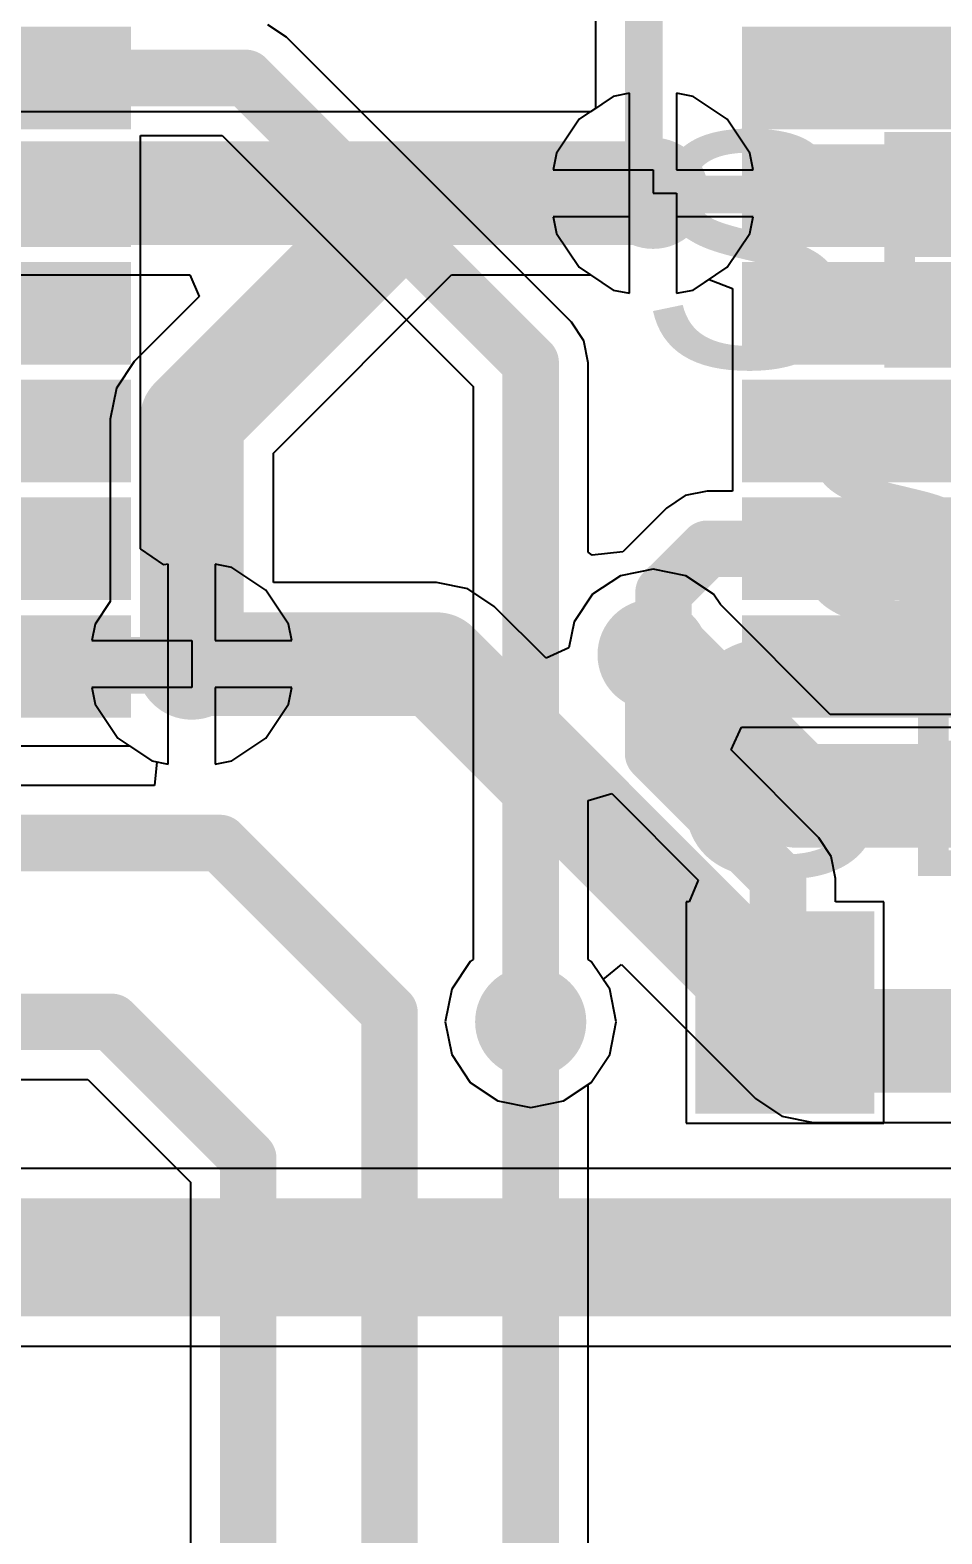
# Model space of a CAD drawing. Header units: millimetres. Extents: x 0 to 214, y 0 to 214.
# Drawn here: x 5.5707 to 5.7644, y 2.7363 to 3.0557 of the extents above; entities that cross this region are included whole.
import ezdxf

# ---------------------------------------------------------------- set-up
doc = ezdxf.new("R2010")
doc.units = ezdxf.units.MM
doc.header["$MEASUREMENT"] = 0
for name, color, linetype in [('BottomLayer', 5, 'Continuous'), ('BottomPaste', 16, 'Continuous'), ('BottomSolder', 6, 'Continuous'), ('TopLayer', 1, 'Continuous'), ('TopOverlay', 2, 'Continuous'), ('TopSolder', 216, 'Continuous'), ('ViaHoleLayer', 16, 'Continuous')]:
    doc.layers.add(name, color=color, linetype=linetype)
doc.styles.add('Arial', font='', dxfattribs={"height": 0.2})
doc.styles.get('Arial').set_extended_font_data('Arial')

# ---------------------------------------------------------------- blocks, each defined once
blk = doc.blocks.new('16_QSOP_B_97')
at = {"layer": 'BottomLayer'}
for points in [[(-0.0689, 0.08061), (-0.12598, 0.08061), (-0.12598, 0.09439), (-0.0689, 0.09439)], [(0.12598, 0.08061), (0.0689, 0.08061), (0.0689, 0.09439), (0.12598, 0.09439)], [(-0.0689, 0.05561), (-0.12598, 0.05561), (-0.12598, 0.06939), (-0.0689, 0.06939)], [(0.12598, 0.05561), (0.0689, 0.05561), (0.0689, 0.06939), (0.12598, 0.06939)], [(-0.0689, 0.03061), (-0.12598, 0.03061), (-0.12598, 0.04439), (-0.0689, 0.04439)], [(0.12598, 0.03061), (0.0689, 0.03061), (0.0689, 0.04439), (0.12598, 0.04439)], [(-0.0689, 0.00561), (-0.12598, 0.00561), (-0.12598, 0.01939), (-0.0689, 0.01939)], [(0.12598, 0.00561), (0.0689, 0.00561), (0.0689, 0.01939), (0.12598, 0.01939)], [(-0.0689, -0.01939), (-0.12598, -0.01939), (-0.12598, -0.00561), (-0.0689, -0.00561)], [(0.12598, -0.01939), (0.0689, -0.01939), (0.0689, -0.00561), (0.12598, -0.00561)], [(-0.0689, -0.04439), (-0.12598, -0.04439), (-0.12598, -0.03061), (-0.0689, -0.03061)], [(0.12598, -0.04439), (0.0689, -0.04439), (0.0689, -0.03061), (0.12598, -0.03061)], [(-0.0689, -0.06939), (-0.12598, -0.06939), (-0.12598, -0.05561), (-0.0689, -0.05561)], [(0.12598, -0.06939), (0.0689, -0.06939), (0.0689, -0.05561), (0.12598, -0.05561)], [(-0.0689, -0.09439), (-0.12598, -0.09439), (-0.12598, -0.08061), (-0.0689, -0.08061)], [(0.12598, -0.09439), (0.0689, -0.09439), (0.0689, -0.08061), (0.12598, -0.08061)]]:
    blk.add_hatch(color=5, dxfattribs=at).paths.add_polyline_path(points)
at = {"layer": 'BottomPaste'}
for points in [[(-0.0689, 0.08061), (-0.12598, 0.08061), (-0.12598, 0.09439), (-0.0689, 0.09439)], [(0.12598, 0.08061), (0.0689, 0.08061), (0.0689, 0.09439), (0.12598, 0.09439)], [(-0.0689, 0.05561), (-0.12598, 0.05561), (-0.12598, 0.06939), (-0.0689, 0.06939)], [(0.12598, 0.05561), (0.0689, 0.05561), (0.0689, 0.06939), (0.12598, 0.06939)], [(-0.0689, 0.03061), (-0.12598, 0.03061), (-0.12598, 0.04439), (-0.0689, 0.04439)], [(0.12598, 0.03061), (0.0689, 0.03061), (0.0689, 0.04439), (0.12598, 0.04439)], [(-0.0689, 0.00561), (-0.12598, 0.00561), (-0.12598, 0.01939), (-0.0689, 0.01939)], [(0.12598, 0.00561), (0.0689, 0.00561), (0.0689, 0.01939), (0.12598, 0.01939)], [(-0.0689, -0.01939), (-0.12598, -0.01939), (-0.12598, -0.00561), (-0.0689, -0.00561)], [(0.12598, -0.01939), (0.0689, -0.01939), (0.0689, -0.00561), (0.12598, -0.00561)], [(-0.0689, -0.04439), (-0.12598, -0.04439), (-0.12598, -0.03061), (-0.0689, -0.03061)], [(0.12598, -0.04439), (0.0689, -0.04439), (0.0689, -0.03061), (0.12598, -0.03061)], [(-0.0689, -0.06939), (-0.12598, -0.06939), (-0.12598, -0.05561), (-0.0689, -0.05561)], [(0.12598, -0.06939), (0.0689, -0.06939), (0.0689, -0.05561), (0.12598, -0.05561)], [(-0.0689, -0.09439), (-0.12598, -0.09439), (-0.12598, -0.08061), (-0.0689, -0.08061)], [(0.12598, -0.09439), (0.0689, -0.09439), (0.0689, -0.08061), (0.12598, -0.08061)]]:
    blk.add_hatch(color=16, dxfattribs=at).paths.add_polyline_path(points)
at = {"layer": 'BottomSolder'}
for points in [[(-0.0649, 0.07661), (-0.12998, 0.07661), (-0.12998, 0.09839), (-0.0649, 0.09839)], [(0.12998, 0.07661), (0.0649, 0.07661), (0.0649, 0.09839), (0.12998, 0.09839)], [(-0.0649, 0.05161), (-0.12998, 0.05161), (-0.12998, 0.07339), (-0.0649, 0.07339)], [(0.12998, 0.05161), (0.0649, 0.05161), (0.0649, 0.07339), (0.12998, 0.07339)], [(-0.0649, 0.02661), (-0.12998, 0.02661), (-0.12998, 0.04839), (-0.0649, 0.04839)], [(0.12998, 0.02661), (0.0649, 0.02661), (0.0649, 0.04839), (0.12998, 0.04839)], [(-0.0649, 0.00161), (-0.12998, 0.00161), (-0.12998, 0.02339), (-0.0649, 0.02339)], [(0.12998, 0.00161), (0.0649, 0.00161), (0.0649, 0.02339), (0.12998, 0.02339)], [(-0.0649, -0.02339), (-0.12998, -0.02339), (-0.12998, -0.00161), (-0.0649, -0.00161)], [(0.12998, -0.02339), (0.0649, -0.02339), (0.0649, -0.00161), (0.12998, -0.00161)], [(-0.0649, -0.04839), (-0.12998, -0.04839), (-0.12998, -0.02661), (-0.0649, -0.02661)], [(0.12998, -0.04839), (0.0649, -0.04839), (0.0649, -0.02661), (0.12998, -0.02661)], [(-0.0649, -0.07339), (-0.12998, -0.07339), (-0.12998, -0.05161), (-0.0649, -0.05161)], [(0.12998, -0.07339), (0.0649, -0.07339), (0.0649, -0.05161), (0.12998, -0.05161)], [(-0.0649, -0.09839), (-0.12998, -0.09839), (-0.12998, -0.07661), (-0.0649, -0.07661)], [(0.12998, -0.09839), (0.0649, -0.09839), (0.0649, -0.07661), (0.12998, -0.07661)]]:
    blk.add_hatch(color=6, dxfattribs=at).paths.add_polyline_path(points)
blk = doc.blocks.new('RES_0603_B_280')
at = {"layer": 'BottomLayer'}
for points in [[(-0.045, -0.0175), (-0.045, 0.0175), (-0.015, 0.0175), (-0.015, -0.0175)], [(0.015, -0.0175), (0.015, 0.0175), (0.045, 0.0175), (0.045, -0.0175)]]:
    blk.add_hatch(color=5, dxfattribs=at).paths.add_polyline_path(points)
at = {"layer": 'BottomPaste'}
for points in [[(-0.045, -0.0175), (-0.045, 0.0175), (-0.015, 0.0175), (-0.015, -0.0175)], [(0.015, -0.0175), (0.015, 0.0175), (0.045, 0.0175), (0.045, -0.0175)]]:
    blk.add_hatch(color=16, dxfattribs=at).paths.add_polyline_path(points)
at = {"layer": 'BottomSolder'}
for points in [[(-0.049, -0.0215), (-0.049, 0.0215), (-0.011, 0.0215), (-0.011, -0.0215)], [(0.011, -0.0215), (0.011, 0.0215), (0.049, 0.0215), (0.049, -0.0215)]]:
    blk.add_hatch(color=6, dxfattribs=at).paths.add_polyline_path(points)

msp = doc.modelspace()

# ---------------------------------------------------------------- hatches: boundary and pattern name
at = {"layer": 'BottomLayer'}
h = msp.add_hatch(color=5, dxfattribs=at)
edge = h.paths.add_edge_path()
edge.add_arc((5.703, 3.021), 0.01181, 0, 360)
h = msp.add_hatch(color=5, dxfattribs=at)
edge = h.paths.add_edge_path()
edge.add_arc((5.605, 2.921), 0.01181, 0, 360)
h = msp.add_hatch(color=5, dxfattribs=at)
edge = h.paths.add_edge_path()
edge.add_arc((5.703, 2.923), 0.01181, 0, 360)
h = msp.add_hatch(color=5, dxfattribs=at)
edge = h.paths.add_edge_path()
edge.add_arc((5.677, 2.845), 0.01181, 0, 360)
at = {"layer": 'BottomSolder'}
h = msp.add_hatch(color=6, dxfattribs=at)
edge = h.paths.add_edge_path()
edge.add_arc((5.703, 3.021), 0.00591, 0, 360)
h = msp.add_hatch(color=6, dxfattribs=at)
edge = h.paths.add_edge_path()
edge.add_arc((5.605, 2.921), 0.00591, 0, 360)
h = msp.add_hatch(color=6, dxfattribs=at)
edge = h.paths.add_edge_path()
edge.add_arc((5.703, 2.923), 0.00591, 0, 360)
h = msp.add_hatch(color=6, dxfattribs=at)
edge = h.paths.add_edge_path()
edge.add_arc((5.677, 2.845), 0.00591, 0, 360)
at = {"layer": 'TopLayer'}
h = msp.add_hatch(color=1, dxfattribs=at)
edge = h.paths.add_edge_path()
edge.add_arc((5.703, 3.021), 0.01181, 0, 360)
h = msp.add_hatch(color=1, dxfattribs=at)
edge = h.paths.add_edge_path()
edge.add_arc((5.605, 2.921), 0.01181, 0, 360)
h = msp.add_hatch(color=1, dxfattribs=at)
edge = h.paths.add_edge_path()
edge.add_arc((5.703, 2.923), 0.01181, 0, 360)
h = msp.add_hatch(color=1, dxfattribs=at)
edge = h.paths.add_edge_path()
edge.add_arc((5.677, 2.845), 0.01181, 0, 360)
at = {"layer": 'TopSolder'}
h = msp.add_hatch(color=216, dxfattribs=at)
edge = h.paths.add_edge_path()
edge.add_arc((5.703, 3.021), 0.00591, 0, 360)
h = msp.add_hatch(color=216, dxfattribs=at)
edge = h.paths.add_edge_path()
edge.add_arc((5.605, 2.921), 0.00591, 0, 360)
h = msp.add_hatch(color=216, dxfattribs=at)
edge = h.paths.add_edge_path()
edge.add_arc((5.703, 2.923), 0.00591, 0, 360)
h = msp.add_hatch(color=216, dxfattribs=at)
edge = h.paths.add_edge_path()
edge.add_arc((5.677, 2.845), 0.00591, 0, 360)
at = {"layer": 'ViaHoleLayer'}
h = msp.add_hatch(color=16, dxfattribs=at)
edge = h.paths.add_edge_path()
edge.add_arc((5.703, 3.021), 0.00591, 0, 360)
h = msp.add_hatch(color=16, dxfattribs=at)
edge = h.paths.add_edge_path()
edge.add_arc((5.605, 2.921), 0.00591, 0, 360)
h = msp.add_hatch(color=16, dxfattribs=at)
edge = h.paths.add_edge_path()
edge.add_arc((5.703, 2.923), 0.00591, 0, 360)
h = msp.add_hatch(color=16, dxfattribs=at)
edge = h.paths.add_edge_path()
edge.add_arc((5.677, 2.845), 0.00591, 0, 360)

# ---------------------------------------------------------------- linework, layer by layer
at = {"layer": 'BottomLayer'}
for p, q in [((5.6908, 3.0603), (5.6908, 3.03908)), ((5.62515, 3.05415), (5.62118, 3.0568)), ((5.68565, 2.99365), (5.62515, 3.05415)), ((5.6908, 3.03908), (5.68728, 3.03672)), ((5.68728, 3.03672), (5.68245, 3.02951)), ((5.5941, 3.00761), (5.5941, 3.03326)), ((5.5941, 3.03326), (5.61143, 3.03326)), ((5.61143, 3.03326), (5.66476, 2.97993)), ((5.68245, 3.02951), (5.68176, 3.026)), ((5.68176, 3.026), (5.703, 3.026)), ((5.703, 3.026), (5.703, 3.021)), ((5.703, 3.021), (5.708, 3.021)), ((5.708, 3.021), (5.708, 2.99976)), ((5.698, 3.016), (5.68176, 3.016)), ((5.68176, 3.016), (5.68245, 3.01249)), ((5.698, 2.99976), (5.698, 3.016)), ((5.68245, 3.01249), (5.68728, 3.00528)), ((5.5941, 2.98261), (5.5941, 3.00761)), ((5.68728, 3.00528), (5.69449, 3.00045)), ((5.71151, 3.00045), (5.7149, 3.00272)), ((5.7149, 3.00272), (5.7199, 3.00078)), ((5.69449, 3.00045), (5.698, 2.99976)), ((5.708, 2.99976), (5.71151, 3.00045)), ((5.7199, 3.00078), (5.7199, 2.95774)), ((5.6883, 2.98968), (5.68565, 2.99365)), ((5.68924, 2.985), (5.6883, 2.98968)), ((5.68924, 2.94474), (5.68924, 2.985)), ((5.5941, 2.94551), (5.5941, 2.98261)), ((5.66476, 2.97993), (5.66476, 2.85825)), ((5.70982, 2.9568), (5.70585, 2.95415)), ((5.7145, 2.95774), (5.70982, 2.9568)), ((5.7199, 2.95774), (5.7145, 2.95774)), ((5.70585, 2.95415), (5.69657, 2.94488)), ((5.5991, 2.94207), (5.5941, 2.94551)), ((5.6, 2.94224), (5.5991, 2.94207)), ((5.6, 2.921), (5.6, 2.94224)), ((5.61351, 2.94155), (5.61, 2.94224)), ((5.61, 2.94224), (5.61, 2.926)), ((5.69007, 2.94413), (5.68924, 2.94474)), ((5.69657, 2.94488), (5.69007, 2.94413)), ((5.62072, 2.93672), (5.61351, 2.94155)), ((5.62555, 2.92951), (5.62072, 2.93672)), ((5.62624, 2.926), (5.62555, 2.92951)), ((5.61, 2.926), (5.62624, 2.926)), ((5.6, 2.89976), (5.6, 2.921)), ((5.62624, 2.916), (5.61, 2.916)), ((5.61, 2.916), (5.61, 2.89976)), ((5.62555, 2.91249), (5.62624, 2.916)), ((5.62072, 2.90528), (5.62555, 2.91249)), ((5.71955, 2.90276), (5.72176, 2.90761)), ((5.72176, 2.90761), (5.78709, 2.90761)), ((5.56456, 2.90361), (5.59177, 2.90361)), ((5.59177, 2.90361), (5.59649, 2.90045)), ((5.61351, 2.90045), (5.62072, 2.90528)), ((5.59649, 2.90045), (5.6, 2.89976)), ((5.61, 2.89976), (5.61351, 2.90045)), ((5.73818, 2.88412), (5.71955, 2.90276)), ((5.68924, 2.892), (5.69424, 2.89352)), ((5.68924, 2.85825), (5.68924, 2.892)), ((5.69424, 2.89352), (5.69435, 2.89335)), ((5.69435, 2.89335), (5.71258, 2.87512)), ((5.74083, 2.88015), (5.73818, 2.88412)), ((5.74176, 2.87547), (5.74083, 2.88015)), ((5.71258, 2.87512), (5.71066, 2.8705)), ((5.74176, 2.8705), (5.74176, 2.87547)), ((5.71066, 2.8705), (5.71, 2.8705)), ((5.71, 2.8705), (5.71, 2.8235)), ((5.752, 2.8705), (5.74176, 2.8705)), ((5.752, 2.8235), (5.752, 2.8705)), ((5.66416, 2.85784), (5.66022, 2.85195)), ((5.66476, 2.85825), (5.66416, 2.85784)), ((5.68984, 2.85784), (5.68924, 2.85825)), ((5.69378, 2.85195), (5.68984, 2.85784)), ((5.66022, 2.85195), (5.65884, 2.845)), ((5.69516, 2.845), (5.69378, 2.85195)), ((5.65884, 2.845), (5.66022, 2.83805)), ((5.69378, 2.83805), (5.69516, 2.845)), ((5.66022, 2.83805), (5.66416, 2.83216)), ((5.68984, 2.83216), (5.69378, 2.83805)), ((5.66416, 2.83216), (5.67005, 2.82822)), ((5.68395, 2.82822), (5.68984, 2.83216)), ((5.67005, 2.82822), (5.677, 2.82684)), ((5.677, 2.82684), (5.68395, 2.82822)), ((5.71, 2.8235), (5.752, 2.8235)), ((5.77201, 2.81386), (5.48381, 2.81386)), ((5.476, 2.77614), (5.77201, 2.77614))]:
    msp.add_line(p, q, dxfattribs=at)
for points, const_width in [([(5.701, 3.023), (5.701, 3.063)], 0.008), ([(5.55956, 3.0455), (5.6165, 3.0455)], 0.012), ([(5.6165, 3.0455), (5.677, 2.985)], 0.012), ([(5.75444, 3.0455), (5.7975, 3.0455)], 0.012), ([(5.701, 3.023), (5.703, 3.021)], 0.008), ([(5.703, 3.021), (5.70325, 3.02075)], 0.008), ([(5.70325, 3.02075), (5.75419, 3.02075)], 0.008), ([(5.75419, 3.02075), (5.75444, 3.0205)], 0.008), ([(5.75444, 2.9955), (5.75469, 2.99575)], 0.012), ([(5.75469, 2.99575), (5.80275, 2.99575)], 0.012), ([(5.677, 2.845), (5.677, 2.985)], 0.012), ([(5.75444, 2.9705), (5.7945, 2.9705)], 0.01), ([(5.70522, 2.93623), (5.7145, 2.9455)], 0.012), ([(5.7145, 2.9455), (5.75444, 2.9455)], 0.012), ([(5.70522, 2.92522), (5.70522, 2.93623)], 0.012), ([(5.703, 2.923), (5.70522, 2.92522)], 0.012), ([(5.55981, 2.92075), (5.60475, 2.92075)], 0.012), ([(5.60475, 2.92075), (5.605, 2.921)], 0.012), ([(5.703, 2.902), (5.703, 2.923)], 0.012), ([(5.75444, 2.9205), (5.7915, 2.9205)], 0.012), ([(5.703, 2.902), (5.72953, 2.87547)], 0.012), ([(5.72953, 2.84847), (5.72953, 2.87547)], 0.012), ([(5.72953, 2.84847), (5.731, 2.847)], 0.012), ([(5.476, 2.795), (5.815, 2.795)], 0.025)]:
    msp.add_lwpolyline(points, dxfattribs=dict(at, const_width=const_width))
for points, const_width in [([(5.6135, 3.0455, 1), (5.6195, 3.0455, 1)], 0.006), ([(5.6135, 3.0455, 1), (5.6195, 3.0455, 1)], 0.006), ([(5.75144, 3.0455, 1), (5.75744, 3.0455, 1)], 0.006), ([(5.699, 3.023, 1), (5.703, 3.023, 1)], 0.004), ([(5.699, 3.023, 1), (5.703, 3.023, 1)], 0.004), ([(5.701, 3.021, 1), (5.705, 3.021, 1)], 0.004), ([(5.701, 3.021, 1), (5.705, 3.021, 1)], 0.004), ([(5.70125, 3.02075, 1), (5.70525, 3.02075, 1)], 0.004), ([(5.70125, 3.02075, 1), (5.70525, 3.02075, 1)], 0.004), ([(5.75219, 3.02075, 1), (5.75619, 3.02075, 1)], 0.004), ([(5.75219, 3.02075, 1), (5.75619, 3.02075, 1)], 0.004), ([(5.75244, 3.0205, 1), (5.75644, 3.0205, 1)], 0.004), ([(5.75144, 2.9955, 1), (5.75744, 2.9955, 1)], 0.006), ([(5.75169, 2.99575, 1), (5.75769, 2.99575, 1)], 0.006), ([(5.75169, 2.99575, 1), (5.75769, 2.99575, 1)], 0.006), ([(5.674, 2.985, 1), (5.68, 2.985, 1)], 0.006), ([(5.674, 2.985, 1), (5.68, 2.985, 1)], 0.006), ([(5.75194, 2.9705, 1), (5.75694, 2.9705, 1)], 0.005), ([(5.7115, 2.9455, 1), (5.7175, 2.9455, 1)], 0.006), ([(5.7115, 2.9455, 1), (5.7175, 2.9455, 1)], 0.006), ([(5.75144, 2.9455, 1), (5.75744, 2.9455, 1)], 0.006), ([(5.70222, 2.93623, 1), (5.70822, 2.93623, 1)], 0.006), ([(5.70222, 2.93623, 1), (5.70822, 2.93623, 1)], 0.006), ([(5.70222, 2.92522, 1), (5.70822, 2.92522, 1)], 0.006), ([(5.70222, 2.92522, 1), (5.70822, 2.92522, 1)], 0.006), ([(5.60175, 2.92075, 1), (5.60775, 2.92075, 1)], 0.006), ([(5.60175, 2.92075, 1), (5.60775, 2.92075, 1)], 0.006), ([(5.602, 2.921, 1), (5.608, 2.921, 1)], 0.006), ([(5.7, 2.923, 1), (5.706, 2.923, 1)], 0.006), ([(5.7, 2.923, 1), (5.706, 2.923, 1)], 0.006), ([(5.75144, 2.9205, 1), (5.75744, 2.9205, 1)], 0.006), ([(5.7, 2.902, 1), (5.706, 2.902, 1)], 0.006), ([(5.7, 2.902, 1), (5.706, 2.902, 1)], 0.006), ([(5.72653, 2.87547, 1), (5.73253, 2.87547, 1)], 0.006), ([(5.72653, 2.87547, 1), (5.73253, 2.87547, 1)], 0.006), ([(5.72653, 2.84847, 1), (5.73253, 2.84847, 1)], 0.006), ([(5.72653, 2.84847, 1), (5.73253, 2.84847, 1)], 0.006), ([(5.728, 2.847, 1), (5.734, 2.847, 1)], 0.006), ([(5.674, 2.845, 1), (5.68, 2.845, 1)], 0.006)]:
    msp.add_lwpolyline(points, format="xyb", close=True, dxfattribs=dict(at, const_width=const_width))
at = {"layer": 'TopLayer'}
for p, q in [((5.69449, 3.04155), (5.68968, 3.03833)), ((5.698, 3.04224), (5.69449, 3.04155)), ((5.698, 3.021), (5.698, 3.04224)), ((5.71151, 3.04155), (5.708, 3.04224)), ((5.708, 3.04224), (5.708, 3.026)), ((5.71872, 3.03672), (5.71151, 3.04155)), ((5.653, 3.03833), (5.43644, 3.03833)), ((5.68968, 3.03833), (5.653, 3.03833)), ((5.653, 3.03833), (5.653, 3.03833)), ((5.653, 3.03833), (5.653, 3.03833)), ((5.72355, 3.02951), (5.71872, 3.03672)), ((5.72424, 3.026), (5.72355, 3.02951)), ((5.708, 3.026), (5.72424, 3.026)), ((5.698, 2.99976), (5.698, 3.021)), ((5.72424, 3.016), (5.708, 3.016)), ((5.708, 3.016), (5.708, 2.99976)), ((5.72355, 3.01249), (5.72424, 3.016)), ((5.71872, 3.00528), (5.72355, 3.01249)), ((5.44992, 3.00367), (5.60462, 3.00367)), ((5.60462, 3.00367), (5.60654, 2.99905)), ((5.62233, 2.96582), (5.66018, 3.00367)), ((5.66018, 3.00367), (5.68968, 3.00367)), ((5.68968, 3.00367), (5.69449, 3.00045)), ((5.71151, 3.00045), (5.71872, 3.00528)), ((5.69449, 3.00045), (5.698, 2.99976)), ((5.708, 2.99976), (5.71151, 3.00045)), ((5.60654, 2.99905), (5.59274, 2.98526)), ((5.59274, 2.98526), (5.58899, 2.97963)), ((5.58899, 2.97963), (5.58767, 2.973)), ((5.58767, 2.973), (5.58767, 2.93432)), ((5.62233, 2.93833), (5.62233, 2.96582)), ((5.69605, 2.93978), (5.69016, 2.93584)), ((5.703, 2.94116), (5.69605, 2.93978)), ((5.70995, 2.93978), (5.703, 2.94116)), ((5.71584, 2.93584), (5.70995, 2.93978)), ((5.657, 2.93833), (5.62233, 2.93833)), ((5.66363, 2.93701), (5.657, 2.93833)), ((5.66926, 2.93326), (5.66363, 2.93701)), ((5.69016, 2.93584), (5.68622, 2.92995)), ((5.71731, 2.93364), (5.71584, 2.93584)), ((5.58767, 2.93432), (5.58445, 2.92951)), ((5.68028, 2.92223), (5.66926, 2.93326)), ((5.74062, 2.91033), (5.71731, 2.93364)), ((5.58445, 2.92951), (5.58376, 2.926)), ((5.68622, 2.92995), (5.68513, 2.92445)), ((5.58376, 2.926), (5.605, 2.926)), ((5.605, 2.926), (5.605, 2.916)), ((5.68513, 2.92445), (5.68028, 2.92223)), ((5.605, 2.916), (5.58376, 2.916)), ((5.58376, 2.916), (5.58445, 2.91249)), ((5.58445, 2.91249), (5.58928, 2.90528)), ((5.81346, 2.91033), (5.74062, 2.91033)), ((5.58928, 2.90528), (5.59649, 2.90045)), ((5.59649, 2.90045), (5.59759, 2.90024)), ((5.59759, 2.90024), (5.5971, 2.89524)), ((5.5971, 2.89524), (5.53401, 2.89524)), ((5.69239, 2.85403), (5.69627, 2.85721)), ((5.69627, 2.85721), (5.72474, 2.82874)), ((5.69378, 2.85195), (5.69239, 2.85403)), ((5.69516, 2.845), (5.69378, 2.85195)), ((5.69378, 2.83805), (5.69516, 2.845)), ((5.68984, 2.83216), (5.69378, 2.83805)), ((5.338, 2.83276), (5.58293, 2.83276)), ((5.58293, 2.83276), (5.60476, 2.81093)), ((5.68924, 2.83175), (5.68984, 2.83216)), ((5.68924, 2.472), (5.68924, 2.83175)), ((5.72474, 2.82874), (5.73037, 2.82499)), ((5.73037, 2.82499), (5.737, 2.82367)), ((5.737, 2.82367), (5.86851, 2.82367)), ((5.60476, 2.81093), (5.60476, 2.673))]:
    msp.add_line(p, q, dxfattribs=at)
for points, const_width in [([(5.43644, 3.021), (5.653, 3.021)], 0.022), ([(5.605, 2.973), (5.653, 3.021)], 0.022), ([(5.653, 3.021), (5.703, 3.021)], 0.022), ([(5.605, 2.921), (5.605, 2.973)], 0.022), ([(5.703, 2.923), (5.70344, 2.923)], 0.022), ([(5.70344, 2.923), (5.73344, 2.893)], 0.022), ([(5.605, 2.921), (5.657, 2.921)], 0.022), ([(5.657, 2.921), (5.737, 2.841)], 0.022), ([(5.73344, 2.893), (5.838, 2.893)], 0.022), ([(5.341, 2.883), (5.611, 2.883)], 0.012), ([(5.611, 2.883), (5.647, 2.847)], 0.012), ([(5.647, 2.477), (5.647, 2.847)], 0.012), ([(5.338, 2.845), (5.588, 2.845)], 0.012), ([(5.588, 2.845), (5.617, 2.816)], 0.012), ([(5.677, 2.472), (5.677, 2.845)], 0.012), ([(5.737, 2.841), (5.879, 2.841)], 0.022), ([(5.617, 2.673), (5.617, 2.816)], 0.012)]:
    msp.add_lwpolyline(points, dxfattribs=dict(at, const_width=const_width))
for points, const_width in [([(5.6475, 3.021, 1), (5.6585, 3.021, 1)], 0.011), ([(5.6475, 3.021, 1), (5.6585, 3.021, 1)], 0.011), ([(5.6475, 3.021, 1), (5.6585, 3.021, 1)], 0.011), ([(5.6975, 3.021, 1), (5.7085, 3.021, 1)], 0.011), ([(5.5995, 2.973, 1), (5.6105, 2.973, 1)], 0.011), ([(5.5995, 2.973, 1), (5.6105, 2.973, 1)], 0.011), ([(5.6975, 2.923, 1), (5.7085, 2.923, 1)], 0.011), ([(5.69794, 2.923, 1), (5.70894, 2.923, 1)], 0.011), ([(5.69794, 2.923, 1), (5.70894, 2.923, 1)], 0.011), ([(5.5995, 2.921, 1), (5.6105, 2.921, 1)], 0.011), ([(5.5995, 2.921, 1), (5.6105, 2.921, 1)], 0.011), ([(5.6515, 2.921, 1), (5.6625, 2.921, 1)], 0.011), ([(5.6515, 2.921, 1), (5.6625, 2.921, 1)], 0.011), ([(5.72794, 2.893, 1), (5.73894, 2.893, 1)], 0.011), ([(5.72794, 2.893, 1), (5.73894, 2.893, 1)], 0.011), ([(5.608, 2.883, 1), (5.614, 2.883, 1)], 0.006), ([(5.608, 2.883, 1), (5.614, 2.883, 1)], 0.006), ([(5.644, 2.847, 1), (5.65, 2.847, 1)], 0.006), ([(5.644, 2.847, 1), (5.65, 2.847, 1)], 0.006), ([(5.585, 2.845, 1), (5.591, 2.845, 1)], 0.006), ([(5.585, 2.845, 1), (5.591, 2.845, 1)], 0.006), ([(5.674, 2.845, 1), (5.68, 2.845, 1)], 0.006), ([(5.7315, 2.841, 1), (5.7425, 2.841, 1)], 0.011), ([(5.7315, 2.841, 1), (5.7425, 2.841, 1)], 0.011), ([(5.614, 2.816, 1), (5.62, 2.816, 1)], 0.006), ([(5.614, 2.816, 1), (5.62, 2.816, 1)], 0.006)]:
    msp.add_lwpolyline(points, format="xyb", close=True, dxfattribs=dict(at, const_width=const_width))

# ---------------------------------------------------------------- block references
at = {"rotation": 180}
msp.add_blockref('16_QSOP_B_97', (5.657, 3.008), dxfattribs=at)
msp.add_blockref('RES_0603_B_280', (5.761, 2.847))

# ---------------------------------------------------------------- texts
at = {"layer": 'TopOverlay', "style": 'Arial'}
for s, p in [('SB17', (5.69981, 2.98399)), ('SB6', (5.73106, 2.92999)), ('SB42', (5.70693, 2.87599))]:
    msp.add_text(s, height=0.05, dxfattribs=at).set_placement(p)

doc.saveas('drawing.dxf')
